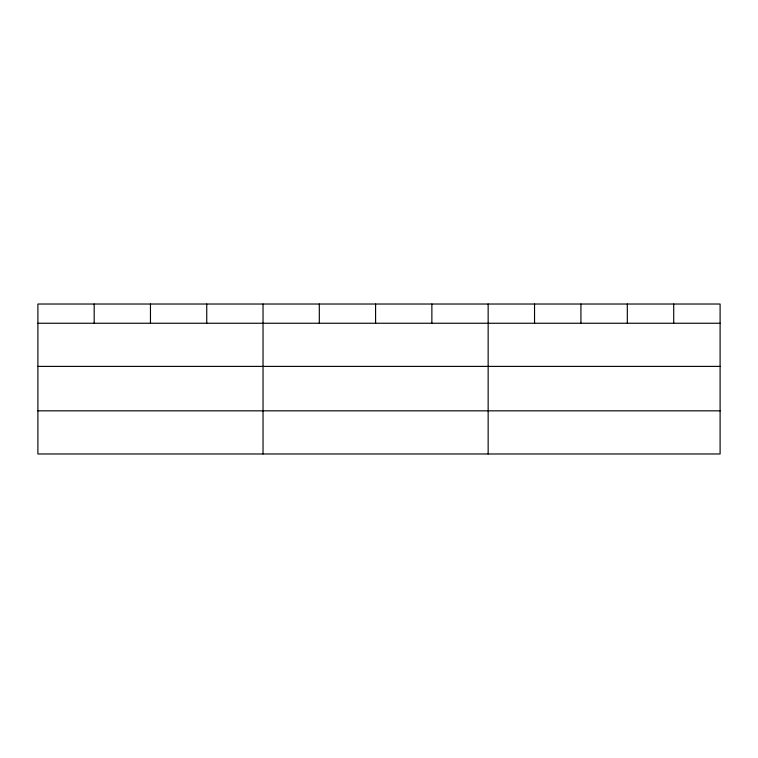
<?xml version="1.0" encoding="UTF-8"?>
<svg xmlns="http://www.w3.org/2000/svg" width="758" height="758" viewBox="0 0 758 758"><rect width="100%" height="100%" fill="white"/><g stroke="black" fill="none" stroke-linecap="round" stroke-linejoin="round"><path stroke-width="1.14" d="M720.1 366.389L720.1 304.024L37.9 304.024L37.9 453.976L720.1 453.976L720.1 366.389L37.9 366.389M37.9 323.249L720.1 323.249M37.9 410.836L720.1 410.836M673.71 304.024L673.71 323.249M627.321 304.024L627.321 323.249M580.931 304.024L580.931 323.249M534.542 304.024L534.542 323.249M488.152 304.024L488.152 453.976M431.87 304.024L431.87 323.249M375.589 304.024L375.589 323.249M319.308 304.024L319.308 323.249M263.026 304.024L263.026 453.976M206.744 304.024L206.744 323.249M150.463 304.024L150.463 323.249M94.181 304.024L94.181 323.249"/></g></svg>
